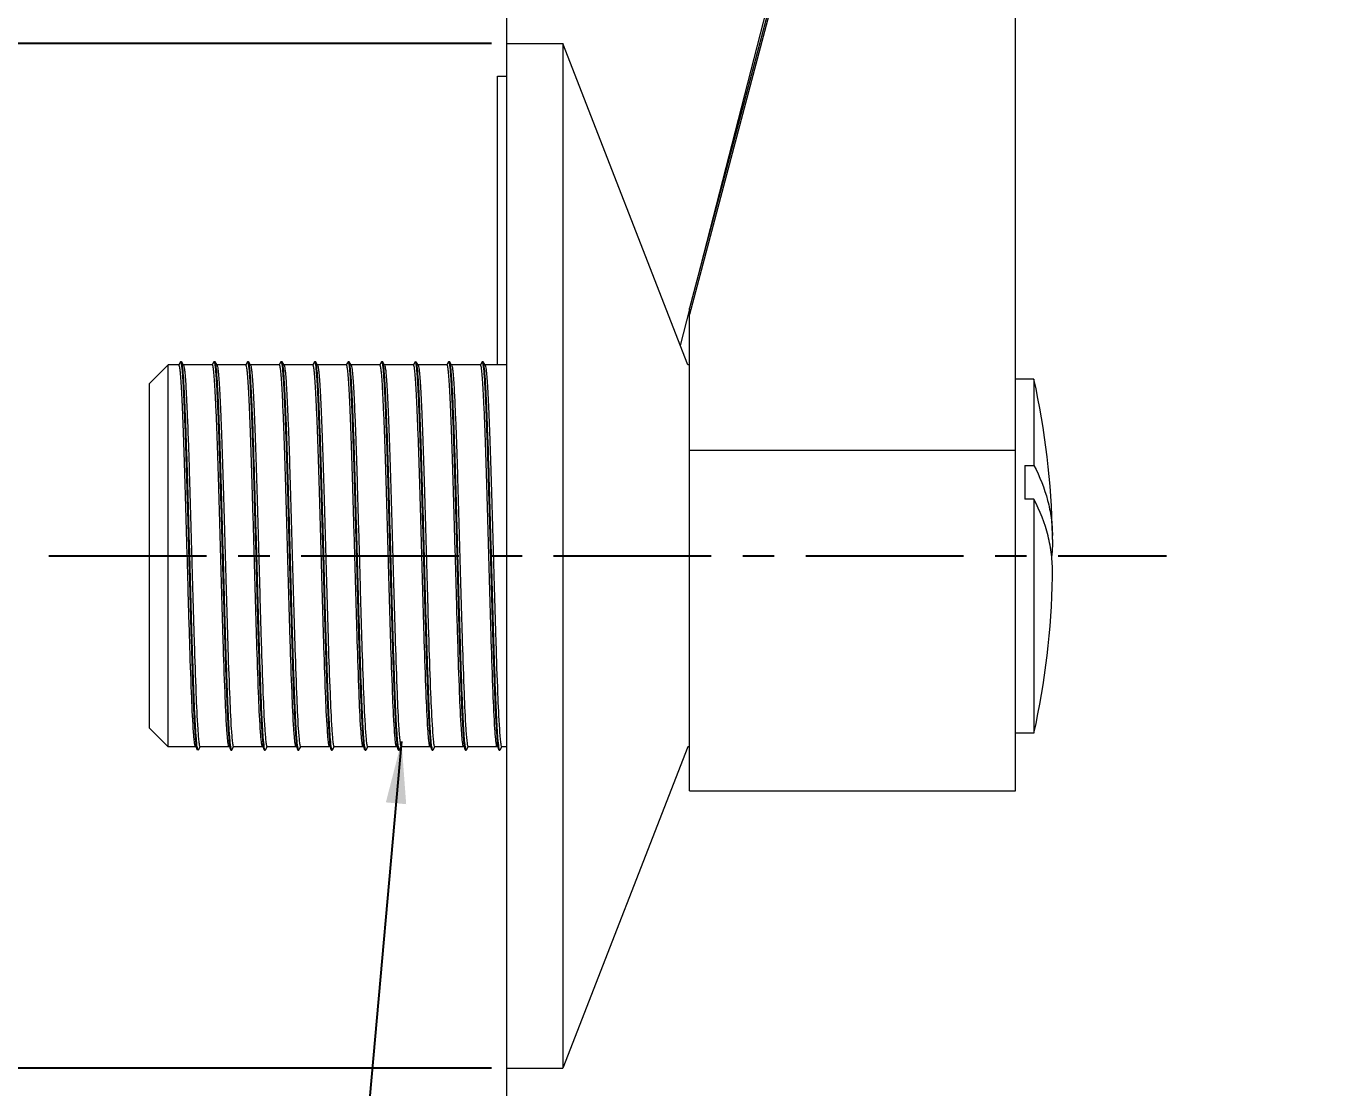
# Model space of a CAD drawing. Header units: millimetres. Extents: x 789 to 1209, y -1278 to -684.
# Drawn here: x 1022.5 to 1075.1, y -1132.4 to -1089.7 of the extents above; entities that cross this region are included whole.
import ezdxf

# ---------------------------------------------------------------- set-up
doc = ezdxf.new("R2010")
doc.units = ezdxf.units.MM
doc.header["$LTSCALE"] = 0.1
doc.linetypes.add('CENTERX2', pattern=[101.6, 63.5, -12.7, 12.7, -12.7])
doc.layers.get('0').update_dxf_attribs({"lineweight": 13})
doc.layers.add('CENTER', color=1, linetype='CENTERX2')
doc.layers.add('DIM', color=3, linetype='Continuous', lineweight=9)
doc.styles.get("Standard").update_dxf_attribs({"font": 'arial.ttf'})
doc.dimstyles.new('ISO-25', dxfattribs={"dimtxt": 2.5, "dimasz": 2.5, "dimexe": 1.25, "dimexo": 0.625, "dimtad": 1, "dimlfac": 1.333333, "dimtxsty": 'Standard', "dimcen": 2.5, "dimadec": 0, "dimazin": 0, "dimtfac": 1, "dimtmove": 0, "dimatfit": 3, "dimfxl": 0, "dimarcsym": 0})

# ---------------------------------------------------------------- blocks, each defined once
blk = doc.blocks.new('*D10')
at = {"layer": 'Defpoints', "color": 0}
for p in [(1011.325, -1090.376), (1041.868, -1090.376), (1041.868, -1131.617)]:
    blk.add_point(p, dxfattribs=at)
at = {"layer": 'DIM', "color": 0, "linetype": 'ByBlock', "lineweight": -2}
for p, q in [((1041.243, -1090.376), (1010.075, -1090.376)), ((1011.325, -1127.617), (1011.325, -1094.376)), ((1041.243, -1131.617), (1010.075, -1131.617))]:
    blk.add_line(p, q, dxfattribs=at)
at = {"layer": 'DIM', "color": 0}
for points in [[(1010.659, -1094.376), (1011.992, -1094.376), (1011.325, -1090.376)], [(1010.659, -1127.617), (1011.992, -1127.617), (1011.325, -1131.617)]]:
    blk.add_solid(points, dxfattribs=at)
at = {"layer": 'DIM', "color": 0, "insert": (1008.666, -1110.997), "char_height": 4, "attachment_point": 5, "rotation": 90}
blk.add_mtext('{\\fISOCPEUR|b0|i0|c0|p34;%%C}55', dxfattribs=at)
blk = doc.blocks.new('*D11')
at = {"layer": 'Defpoints', "color": 0}
for p in [(1093.836, -1095.398), (1041.868, -1155.19), (1093.836, -1164.543)]:
    blk.add_point(p, dxfattribs=at)
at = {"layer": 'DIM', "color": 0, "linetype": 'ByBlock', "lineweight": -2}
for p, q in [((1093.836, -1096.023), (1093.836, -1165.793)), ((1041.868, -1155.815), (1041.868, -1165.793)), ((1045.868, -1164.543), (1089.836, -1164.543))]:
    blk.add_line(p, q, dxfattribs=at)
at = {"layer": 'DIM', "color": 0}
for points in [[(1045.868, -1163.877), (1045.868, -1165.21), (1041.868, -1164.543)], [(1089.836, -1163.877), (1089.836, -1165.21), (1093.836, -1164.543)]]:
    blk.add_solid(points, dxfattribs=at)
at = {"layer": 'DIM', "color": 0, "insert": (1067.852, -1161.514), "char_height": 4, "attachment_point": 5}
blk.add_mtext('69,3', dxfattribs=at)
blk = doc.blocks.new('*D13')
at = {"layer": 'Defpoints', "color": 0}
for p in [(1175.202, -1079.106), (1041.868, -1155.19), (1175.202, -1188.361)]:
    blk.add_point(p, dxfattribs=at)
at = {"layer": 'DIM', "color": 0, "linetype": 'ByBlock', "lineweight": -2}
for p, q in [((1175.202, -1079.731), (1175.202, -1189.611)), ((1041.868, -1155.815), (1041.868, -1189.611)), ((1045.868, -1188.361), (1171.202, -1188.361))]:
    blk.add_line(p, q, dxfattribs=at)
at = {"layer": 'DIM', "color": 0}
for points in [[(1045.868, -1187.694), (1045.868, -1189.028), (1041.868, -1188.361)], [(1171.202, -1187.694), (1171.202, -1189.028), (1175.202, -1188.361)]]:
    blk.add_solid(points, dxfattribs=at)
at = {"layer": 'DIM', "color": 0, "insert": (1108.535, -1185.332), "char_height": 4, "attachment_point": 5}
blk.add_mtext('177,8', dxfattribs=at)

msp = doc.modelspace()

# ---------------------------------------------------------------- linework, layer by layer
msp.add_line((1041.868, -1155.19), (1041.868, -744.108))
at = {"color": 7, "linetype": 'Continuous'}
for p, q in [((1058.682, -1065.358), (1049.221, -1101.026)), ((1058.443, -1065.066), (1049.543, -1099.811)), ((1057.444, -1070.282), (1049.221, -1101.281)), ((1062.343, -1120.449), (1062.343, -1070.282)), ((1041.868, -1090.376), (1044.118, -1090.376)), ((1041.868, -1131.617), (1041.868, -1090.377)), ((1044.118, -1090.376), (1044.118, -1131.617)), ((1049.148, -1103.311), (1044.118, -1090.376)), ((1041.493, -1103.311), (1041.493, -1091.685)), ((1041.493, -1091.685), (1041.868, -1091.685)), ((1049.221, -1101.069), (1048.846, -1102.533)), ((1049.221, -1120.449), (1049.221, -1101.026)), ((1048.846, -1102.534), (1048.846, -1102.533)), ((1028.72, -1103.191), (1028.652, -1103.309)), ((1028.73, -1103.182), (1028.72, -1103.191)), ((1028.744, -1103.198), (1028.73, -1103.182)), ((1028.766, -1103.289), (1028.744, -1103.198)), ((1028.77, -1103.191), (1028.76, -1103.182)), ((1028.845, -1103.32), (1028.77, -1103.191)), ((1028.794, -1103.278), (1028.77, -1103.191)), ((1030.07, -1103.191), (1030.001, -1103.309)), ((1030.075, -1103.184), (1030.07, -1103.191)), ((1030.109, -1103.182), (1030.08, -1103.182)), ((1030.116, -1103.292), (1030.086, -1103.186)), ((1030.12, -1103.191), (1030.109, -1103.182)), ((1030.194, -1103.32), (1030.12, -1103.191)), ((1030.148, -1103.307), (1030.12, -1103.191)), ((1031.419, -1103.191), (1031.351, -1103.309)), ((1031.429, -1103.182), (1031.419, -1103.191)), ((1031.449, -1103.214), (1031.429, -1103.182)), ((1031.465, -1103.289), (1031.449, -1103.214)), ((1031.469, -1103.191), (1031.459, -1103.182)), ((1031.544, -1103.32), (1031.469, -1103.191)), ((1031.479, -1103.214), (1031.469, -1103.191)), ((1031.494, -1103.285), (1031.479, -1103.214)), ((1032.769, -1103.191), (1032.701, -1103.309)), ((1032.779, -1103.182), (1032.769, -1103.191)), ((1032.809, -1103.182), (1032.779, -1103.182)), ((1032.819, -1103.191), (1032.809, -1103.182)), ((1032.894, -1103.32), (1032.819, -1103.191)), ((1032.855, -1103.361), (1032.819, -1103.191)), ((1034.119, -1103.191), (1034.051, -1103.309)), ((1034.129, -1103.182), (1034.119, -1103.191)), ((1034.158, -1103.182), (1034.129, -1103.182)), ((1034.169, -1103.191), (1034.158, -1103.182)), ((1034.243, -1103.32), (1034.169, -1103.191)), ((1034.185, -1103.24), (1034.169, -1103.191)), ((1035.468, -1103.191), (1035.4, -1103.309)), ((1035.478, -1103.182), (1035.468, -1103.191)), ((1035.508, -1103.182), (1035.478, -1103.182)), ((1035.489, -1103.191), (1035.478, -1103.182)), ((1035.515, -1103.293), (1035.49, -1103.193)), ((1035.518, -1103.191), (1035.508, -1103.182)), ((1035.593, -1103.32), (1035.518, -1103.191)), ((1035.544, -1103.286), (1035.518, -1103.191)), ((1036.818, -1103.191), (1036.75, -1103.309)), ((1036.828, -1103.182), (1036.818, -1103.191)), ((1036.858, -1103.182), (1036.828, -1103.182)), ((1036.866, -1103.3), (1036.834, -1103.185)), ((1036.868, -1103.191), (1036.858, -1103.182)), ((1036.943, -1103.32), (1036.868, -1103.191)), ((1036.897, -1103.31), (1036.868, -1103.191)), ((1038.168, -1103.191), (1038.1, -1103.309)), ((1038.178, -1103.182), (1038.168, -1103.191)), ((1038.194, -1103.204), (1038.178, -1103.182)), ((1038.213, -1103.287), (1038.194, -1103.204)), ((1038.218, -1103.191), (1038.208, -1103.182)), ((1038.292, -1103.32), (1038.218, -1103.191)), ((1038.224, -1103.204), (1038.218, -1103.191)), ((1038.242, -1103.282), (1038.224, -1103.204)), ((1039.517, -1103.191), (1039.449, -1103.309)), ((1039.527, -1103.182), (1039.517, -1103.191)), ((1039.557, -1103.182), (1039.527, -1103.182)), ((1039.568, -1103.191), (1039.557, -1103.182)), ((1039.642, -1103.32), (1039.568, -1103.191)), ((1039.598, -1103.321), (1039.568, -1103.191)), ((1040.867, -1103.191), (1040.799, -1103.309)), ((1040.877, -1103.182), (1040.867, -1103.191)), ((1040.907, -1103.182), (1040.877, -1103.182)), ((1040.901, -1103.231), (1040.877, -1103.182)), ((1040.917, -1103.191), (1040.907, -1103.182)), ((1040.992, -1103.32), (1040.917, -1103.191)), ((1040.931, -1103.231), (1040.917, -1103.191)), ((1027.476, -1104.061), (1028.225, -1103.311)), ((1028.225, -1118.682), (1028.225, -1103.311)), ((1028.656, -1103.311), (1028.225, -1103.311)), ((1030.005, -1103.311), (1028.834, -1103.311)), ((1031.355, -1103.311), (1030.184, -1103.311)), ((1032.705, -1103.311), (1031.534, -1103.311)), ((1034.054, -1103.311), (1032.894, -1103.311)), ((1034.165, -1103.294), (1034.155, -1103.24)), ((1034.195, -1103.291), (1034.185, -1103.24)), ((1035.404, -1103.311), (1034.233, -1103.311)), ((1036.754, -1103.311), (1035.583, -1103.311)), ((1038.104, -1103.311), (1036.943, -1103.311)), ((1039.453, -1103.311), (1038.282, -1103.311)), ((1040.803, -1103.311), (1039.632, -1103.311)), ((1040.914, -1103.292), (1040.901, -1103.231)), ((1040.943, -1103.289), (1040.931, -1103.231)), ((1041.868, -1103.311), (1040.982, -1103.311)), ((1049.221, -1103.311), (1049.148, -1103.311)), ((1027.476, -1117.932), (1027.476, -1104.061)), ((1063.093, -1103.888), (1062.343, -1103.888)), ((1063.093, -1103.888), (1063.093, -1107.356)), ((1062.343, -1106.757), (1049.221, -1106.757)), ((1062.718, -1107.356), (1062.718, -1108.717)), ((1062.718, -1107.356), (1063.093, -1107.356)), ((1063.093, -1108.717), (1062.718, -1108.717)), ((1063.093, -1108.717), (1063.093, -1118.135)), ((1027.476, -1117.933), (1028.225, -1118.682)), ((1063.093, -1118.135), (1062.343, -1118.135)), ((1029.331, -1118.682), (1028.225, -1118.682)), ((1029.32, -1118.674), (1029.325, -1118.682)), ((1029.391, -1118.794), (1029.371, -1118.71)), ((1029.395, -1118.803), (1029.391, -1118.794)), ((1029.405, -1118.811), (1029.395, -1118.803)), ((1029.42, -1118.794), (1029.4, -1118.705)), ((1029.435, -1118.811), (1029.42, -1118.794)), ((1029.445, -1118.802), (1029.435, -1118.811)), ((1029.445, -1118.802), (1029.513, -1118.685)), ((1030.68, -1118.682), (1029.509, -1118.682)), ((1030.67, -1118.674), (1030.675, -1118.682)), ((1030.725, -1118.737), (1030.718, -1118.697)), ((1030.744, -1118.803), (1030.725, -1118.737)), ((1030.754, -1118.811), (1030.744, -1118.803)), ((1030.755, -1118.737), (1030.748, -1118.695)), ((1030.754, -1118.811), (1030.784, -1118.811)), ((1030.795, -1118.802), (1030.784, -1118.811)), ((1030.795, -1118.802), (1030.863, -1118.685)), ((1032.03, -1118.682), (1030.859, -1118.682)), ((1032.02, -1118.674), (1032.025, -1118.682)), ((1032.094, -1118.803), (1032.069, -1118.704)), ((1032.098, -1118.698), (1032.085, -1118.606)), ((1032.104, -1118.811), (1032.094, -1118.803)), ((1032.123, -1118.802), (1032.098, -1118.698)), ((1032.104, -1118.811), (1032.134, -1118.811)), ((1032.134, -1118.811), (1032.125, -1118.804)), ((1032.144, -1118.802), (1032.134, -1118.811)), ((1032.144, -1118.802), (1032.212, -1118.685)), ((1033.38, -1118.682), (1032.209, -1118.682)), ((1033.369, -1118.674), (1033.374, -1118.682)), ((1033.431, -1118.766), (1033.419, -1118.706)), ((1033.444, -1118.803), (1033.431, -1118.766)), ((1033.454, -1118.811), (1033.444, -1118.803)), ((1033.461, -1118.766), (1033.448, -1118.702)), ((1033.454, -1118.811), (1033.484, -1118.811)), ((1033.484, -1118.811), (1033.461, -1118.766)), ((1033.494, -1118.802), (1033.484, -1118.811)), ((1033.494, -1118.802), (1033.562, -1118.685)), ((1034.729, -1118.682), (1033.558, -1118.682)), ((1034.719, -1118.674), (1034.724, -1118.682)), ((1034.794, -1118.803), (1034.763, -1118.67)), ((1034.804, -1118.811), (1034.794, -1118.803)), ((1034.804, -1118.811), (1034.833, -1118.811)), ((1034.844, -1118.802), (1034.833, -1118.811)), ((1034.844, -1118.802), (1034.912, -1118.685)), ((1036.079, -1118.682), (1034.908, -1118.682)), ((1036.069, -1118.674), (1036.074, -1118.682)), ((1036.136, -1118.787), (1036.119, -1118.71)), ((1036.143, -1118.803), (1036.136, -1118.787)), ((1036.153, -1118.811), (1036.143, -1118.803)), ((1036.166, -1118.787), (1036.148, -1118.705)), ((1036.153, -1118.811), (1036.183, -1118.811)), ((1036.183, -1118.811), (1036.166, -1118.787)), ((1036.193, -1118.802), (1036.183, -1118.811)), ((1036.193, -1118.802), (1036.261, -1118.685)), ((1037.429, -1118.682), (1036.258, -1118.682)), ((1037.418, -1118.674), (1037.423, -1118.682)), ((1037.493, -1118.803), (1037.466, -1118.694)), ((1037.503, -1118.811), (1037.493, -1118.803)), ((1037.525, -1118.807), (1037.501, -1118.724)), ((1037.503, -1118.811), (1037.533, -1118.811)), ((1037.543, -1118.802), (1037.533, -1118.811)), ((1037.543, -1118.802), (1037.611, -1118.685)), ((1038.778, -1118.682), (1037.607, -1118.682)), ((1038.768, -1118.674), (1038.773, -1118.682)), ((1038.843, -1118.803), (1038.819, -1118.712)), ((1038.853, -1118.811), (1038.843, -1118.803)), ((1038.87, -1118.799), (1038.847, -1118.703)), ((1038.853, -1118.811), (1038.882, -1118.811)), ((1038.882, -1118.811), (1038.87, -1118.799)), ((1038.893, -1118.802), (1038.882, -1118.811)), ((1038.893, -1118.802), (1038.961, -1118.685)), ((1040.128, -1118.682), (1038.957, -1118.682)), ((1040.118, -1118.674), (1040.123, -1118.682)), ((1040.174, -1118.739), (1040.166, -1118.698)), ((1040.192, -1118.803), (1040.174, -1118.739)), ((1040.202, -1118.811), (1040.192, -1118.803)), ((1040.203, -1118.739), (1040.196, -1118.696)), ((1040.202, -1118.811), (1040.232, -1118.811)), ((1040.242, -1118.802), (1040.232, -1118.811)), ((1040.242, -1118.802), (1040.31, -1118.685)), ((1041.478, -1118.682), (1040.307, -1118.682)), ((1041.467, -1118.674), (1041.473, -1118.682)), ((1041.542, -1118.803), (1041.506, -1118.628)), ((1041.552, -1118.811), (1041.542, -1118.803)), ((1041.552, -1118.811), (1041.582, -1118.811)), ((1041.582, -1118.811), (1041.575, -1118.807)), ((1041.592, -1118.802), (1041.582, -1118.811)), ((1041.592, -1118.802), (1041.66, -1118.685)), ((1041.868, -1118.682), (1041.656, -1118.682)), ((1049.148, -1118.682), (1044.118, -1131.617)), ((1049.221, -1118.682), (1049.148, -1118.682)), ((1049.221, -1120.449), (1062.343, -1120.449)), ((1041.868, -1131.617), (1044.118, -1131.617))]:
    msp.add_line(p, q, dxfattribs=at)
for centre, radius, start, end in [((1035.443, -1103.218), 0.0534, 27.6584, 30.1509), ((1028.599, -1103.545), 1.538, 8.8325, 9.4915), ((1028.361, -1103.583), 1.779, 8.6124, 8.8427), ((1032.703, -1103.536), 1.482, 9.0954, 9.4164), ((1035.259, -1103.559), 1.627, 8.7527, 9.1829), ((1035.073, -1103.588), 1.816, 8.5344, 8.7563), ((1037.609, -1103.613), 1.981, 8.3485, 8.4847), ((1039.471, -1103.533), 1.463, 9.1443, 9.4871), ((1031.807, -1110.782), 32.037, 1.0806, 12.4275), ((1056.042, -1110.33), 7.797, 359.992, 1.0774), ((1031.807, -1111.24), 32.037, 347.5725, 358.9194), ((1056.042, -1111.693), 7.797, 358.9226, 0.008), ((1030.917, -1118.458), 1.537, 188.8237, 189.2332), ((1032.479, -1118.424), 1.752, 188.6397, 188.8873), ((1035.003, -1118.451), 1.575, 188.8752, 189.1898), ((1037.624, -1118.463), 1.495, 188.9339, 189.3193), ((1039.234, -1118.423), 1.759, 188.537, 188.7745), ((1038.809, -1118.49), 1.328, 188.7193, 190.1564), ((1040.399, -1118.453), 1.572, 188.7229, 189.1592), ((1041.866, -1118.434), 1.69, 188.6441, 188.9037)]:
    msp.add_arc(centre, radius, start, end, dxfattribs=at)
for points, knots in [([(1030.08, -1103.182), (1030.079, -1103.182), (1030.077, -1103.182), (1030.076, -1103.183), (1030.075, -1103.184)], [0, 0, 0, 0, 0.470474, 1, 1, 1, 1]), ([(1030.083, -1103.183), (1030.082, -1103.183), (1030.081, -1103.182), (1030.08, -1103.182), (1030.08, -1103.182)], [0, 0, 0, 0, 0.514523, 1, 1, 1, 1]), ([(1030.086, -1103.186), (1030.086, -1103.185), (1030.085, -1103.184), (1030.083, -1103.183), (1030.083, -1103.183)], [0, 0, 0, 0, 0.537702, 1, 1, 1, 1]), ([(1032.784, -1103.184), (1032.783, -1103.184), (1032.782, -1103.183), (1032.78, -1103.182), (1032.779, -1103.182)], [0, 0, 0, 0, 0.537922, 1, 1, 1, 1]), ([(1032.826, -1103.361), (1032.82, -1103.319), (1032.813, -1103.265), (1032.797, -1103.207), (1032.789, -1103.189), (1032.784, -1103.184)], [0, 0, 0, 0, 0.687155, 0.888706, 1, 1, 1, 1]), ([(1034.155, -1103.24), (1034.152, -1103.225), (1034.147, -1103.207), (1034.135, -1103.182), (1034.129, -1103.182)], [0, 0, 0, 0, 0.699198, 1, 1, 1, 1]), ([(1036.831, -1103.183), (1036.83, -1103.183), (1036.83, -1103.182), (1036.829, -1103.182), (1036.828, -1103.182)], [0, 0, 0, 0, 0.513258, 1, 1, 1, 1]), ([(1036.834, -1103.185), (1036.834, -1103.185), (1036.833, -1103.184), (1036.831, -1103.183), (1036.831, -1103.183)], [0, 0, 0, 0, 0.536075, 1, 1, 1, 1]), ([(1039.53, -1103.183), (1039.529, -1103.182), (1039.529, -1103.182), (1039.528, -1103.182), (1039.527, -1103.182)], [0, 0, 0, 0, 0.509647, 1, 1, 1, 1]), ([(1039.533, -1103.185), (1039.533, -1103.184), (1039.532, -1103.183), (1039.53, -1103.183), (1039.53, -1103.183)], [0, 0, 0, 0, 0.531556, 1, 1, 1, 1]), ([(1039.568, -1103.321), (1039.564, -1103.289), (1039.554, -1103.245), (1039.544, -1103.195), (1039.533, -1103.185)], [0, 0, 0, 0, 0.676259, 1, 1, 1, 1]), ([(1029.238, -1117.972), (1029.205, -1117.484), (1029.155, -1116.297), (1029.086, -1114.286), (1029.031, -1112.33), (1028.984, -1110.641), (1028.947, -1109.362), (1028.911, -1108.134), (1028.877, -1106.989), (1028.841, -1105.956), (1028.809, -1105.178), (1028.784, -1104.637), (1028.767, -1104.299), (1028.749, -1104.01), (1028.732, -1103.769), (1028.714, -1103.577), (1028.697, -1103.44), (1028.681, -1103.357), (1028.668, -1103.321), (1028.659, -1103.311), (1028.656, -1103.311)], [0, 0, 0, 0, 0.099932, 0.242801, 0.411136, 0.499717, 0.588129, 0.672592, 0.750766, 0.822183, 0.883722, 0.909988, 0.932927, 0.952685, 0.969252, 0.982372, 0.991878, 0.997681, 0.999222, 1, 1, 1, 1]), ([(1029.371, -1118.71), (1029.352, -1118.598), (1029.325, -1118.294), (1029.288, -1117.731), (1029.253, -1116.963), (1029.217, -1116.011), (1029.18, -1114.902), (1029.128, -1113.219), (1029.069, -1111.007), (1028.996, -1108.427), (1028.936, -1106.415), (1028.882, -1105.047), (1028.847, -1104.273), (1028.812, -1103.709), (1028.785, -1103.403), (1028.766, -1103.289)], [0, 0, 0, 0, 0.022067, 0.059169, 0.109642, 0.171465, 0.244332, 0.325304, 0.498846, 0.674259, 0.826985, 0.890075, 0.940465, 0.977379, 1, 1, 1, 1]), ([(1029.398, -1118.694), (1029.38, -1118.576), (1029.353, -1118.263), (1029.316, -1117.686), (1029.28, -1116.906), (1029.229, -1115.527), (1029.165, -1113.517), (1029.097, -1110.929), (1029.024, -1108.357), (1028.964, -1106.357), (1028.91, -1105.001), (1028.875, -1104.239), (1028.84, -1103.687), (1028.813, -1103.389), (1028.794, -1103.278)], [0, 0, 0, 0, 0.023107, 0.061145, 0.112365, 0.17487, 0.329554, 0.503258, 0.678118, 0.829885, 0.892301, 0.941936, 0.97814, 1, 1, 1, 1]), ([(1028.845, -1103.32), (1028.855, -1103.338), (1028.867, -1103.396), (1028.885, -1103.506), (1028.901, -1103.67), (1028.919, -1103.883), (1028.936, -1104.144), (1028.96, -1104.583), (1028.991, -1105.242), (1029.026, -1106.149), (1029.062, -1107.186), (1029.095, -1108.327), (1029.143, -1109.967), (1029.201, -1112.033), (1029.267, -1114.37), (1029.335, -1116.335), (1029.384, -1117.495), (1029.416, -1117.972)], [0, 0, 0, 0, 0.004134, 0.011839, 0.02308, 0.037739, 0.055606, 0.076481, 0.127733, 0.19046, 0.262154, 0.340002, 0.423865, 0.597865, 0.762701, 0.902157, 1, 1, 1, 1]), ([(1030.587, -1117.972), (1030.554, -1117.484), (1030.505, -1116.297), (1030.435, -1114.286), (1030.381, -1112.33), (1030.334, -1110.641), (1030.297, -1109.362), (1030.261, -1108.134), (1030.227, -1106.989), (1030.19, -1105.956), (1030.159, -1105.178), (1030.134, -1104.636), (1030.116, -1104.299), (1030.099, -1104.01), (1030.081, -1103.769), (1030.063, -1103.577), (1030.047, -1103.44), (1030.03, -1103.357), (1030.018, -1103.321), (1030.009, -1103.311), (1030.005, -1103.311)], [0, 0, 0, 0, 0.09993, 0.242808, 0.411151, 0.499727, 0.588126, 0.67259, 0.750771, 0.822179, 0.883733, 0.909989, 0.932922, 0.952687, 0.969242, 0.982368, 0.991872, 0.997676, 0.999223, 1, 1, 1, 1]), ([(1030.718, -1118.697), (1030.7, -1118.583), (1030.674, -1118.276), (1030.637, -1117.711), (1030.602, -1116.945), (1030.551, -1115.588), (1030.488, -1113.607), (1030.42, -1111.047), (1030.347, -1108.489), (1030.288, -1106.487), (1030.235, -1105.118), (1030.2, -1104.335), (1030.165, -1103.756), (1030.138, -1103.438), (1030.12, -1103.316)], [0, 0, 0, 0, 0.022633, 0.059985, 0.110394, 0.171919, 0.324602, 0.496652, 0.670944, 0.823359, 0.886833, 0.938001, 0.975927, 1, 1, 1, 1]), ([(1030.747, -1118.687), (1030.729, -1118.569), (1030.702, -1118.256), (1030.665, -1117.682), (1030.63, -1116.909), (1030.58, -1115.544), (1030.516, -1113.557), (1030.448, -1110.995), (1030.376, -1108.44), (1030.317, -1106.445), (1030.263, -1105.084), (1030.228, -1104.31), (1030.194, -1103.738), (1030.167, -1103.426), (1030.148, -1103.307)], [0, 0, 0, 0, 0.023272, 0.06121, 0.112097, 0.174073, 0.327356, 0.499578, 0.673579, 0.825393, 0.888421, 0.939065, 0.976485, 1, 1, 1, 1]), ([(1030.194, -1103.32), (1030.204, -1103.338), (1030.216, -1103.396), (1030.234, -1103.506), (1030.251, -1103.67), (1030.269, -1103.883), (1030.286, -1104.144), (1030.31, -1104.583), (1030.34, -1105.242), (1030.376, -1106.149), (1030.411, -1107.186), (1030.445, -1108.326), (1030.493, -1109.967), (1030.551, -1112.033), (1030.617, -1114.37), (1030.685, -1116.335), (1030.734, -1117.495), (1030.766, -1117.972)], [0, 0, 0, 0, 0.004144, 0.011839, 0.023089, 0.037742, 0.055602, 0.076486, 0.127719, 0.190459, 0.262143, 0.339996, 0.423864, 0.597854, 0.762694, 0.902159, 1, 1, 1, 1]), ([(1031.937, -1117.972), (1031.904, -1117.484), (1031.854, -1116.297), (1031.785, -1114.286), (1031.73, -1112.33), (1031.683, -1110.641), (1031.647, -1109.362), (1031.611, -1108.134), (1031.576, -1106.989), (1031.54, -1105.956), (1031.509, -1105.178), (1031.483, -1104.636), (1031.466, -1104.299), (1031.449, -1104.01), (1031.431, -1103.769), (1031.413, -1103.577), (1031.396, -1103.44), (1031.38, -1103.358), (1031.367, -1103.321), (1031.359, -1103.311), (1031.355, -1103.311)], [0, 0, 0, 0, 0.099927, 0.242811, 0.411163, 0.499729, 0.58815, 0.672587, 0.750778, 0.822195, 0.883737, 0.909997, 0.932935, 0.952699, 0.96926, 0.982382, 0.991888, 0.99768, 0.99922, 1, 1, 1, 1]), ([(1032.069, -1118.704), (1032.051, -1118.59), (1032.024, -1118.284), (1031.987, -1117.717), (1031.952, -1116.946), (1031.901, -1115.576), (1031.837, -1113.575), (1031.768, -1110.991), (1031.695, -1108.415), (1031.636, -1106.408), (1031.582, -1105.042), (1031.546, -1104.271), (1031.511, -1103.708), (1031.485, -1103.403), (1031.465, -1103.289)], [0, 0, 0, 0, 0.022403, 0.059779, 0.110442, 0.172413, 0.32634, 0.499762, 0.674901, 0.827341, 0.890295, 0.94057, 0.977413, 1, 1, 1, 1]), ([(1032.085, -1118.606), (1032.069, -1118.466), (1032.041, -1118.116), (1031.987, -1117.164), (1031.93, -1115.557), (1031.858, -1113.284), (1031.791, -1110.737), (1031.719, -1108.227), (1031.661, -1106.284), (1031.608, -1104.968), (1031.574, -1104.228), (1031.539, -1103.687), (1031.513, -1103.395), (1031.494, -1103.285)], [0, 0, 0, 0, 0.027398, 0.068827, 0.18653, 0.3419, 0.513702, 0.684939, 0.833177, 0.894072, 0.942588, 0.978189, 1, 1, 1, 1]), ([(1031.544, -1103.32), (1031.554, -1103.338), (1031.566, -1103.396), (1031.584, -1103.506), (1031.601, -1103.67), (1031.618, -1103.883), (1031.636, -1104.144), (1031.66, -1104.583), (1031.69, -1105.242), (1031.726, -1106.149), (1031.761, -1107.186), (1031.795, -1108.326), (1031.843, -1109.967), (1031.901, -1112.033), (1031.966, -1114.37), (1032.034, -1116.335), (1032.083, -1117.495), (1032.116, -1117.972)], [0, 0, 0, 0, 0.004127, 0.011827, 0.023071, 0.037731, 0.055588, 0.07648, 0.127719, 0.190451, 0.262134, 0.339993, 0.423851, 0.597846, 0.762693, 0.902164, 1, 1, 1, 1]), ([(1033.287, -1117.972), (1033.254, -1117.484), (1033.204, -1116.297), (1033.135, -1114.286), (1033.08, -1112.33), (1033.033, -1110.641), (1032.996, -1109.362), (1032.96, -1108.134), (1032.926, -1106.989), (1032.89, -1105.956), (1032.858, -1105.178), (1032.833, -1104.636), (1032.816, -1104.299), (1032.798, -1104.01), (1032.781, -1103.769), (1032.763, -1103.577), (1032.746, -1103.44), (1032.73, -1103.357), (1032.717, -1103.321), (1032.708, -1103.311), (1032.705, -1103.311)], [0, 0, 0, 0, 0.099925, 0.24281, 0.411166, 0.499725, 0.588131, 0.672576, 0.75077, 0.822187, 0.883725, 0.909985, 0.93296, 0.95269, 0.969225, 0.982369, 0.991876, 0.997678, 0.999223, 1, 1, 1, 1]), ([(1033.419, -1118.706), (1033.401, -1118.595), (1033.375, -1118.297), (1033.338, -1117.746), (1033.303, -1116.997), (1033.253, -1115.664), (1033.19, -1113.711), (1033.123, -1111.178), (1033.051, -1108.63), (1032.992, -1106.625), (1032.94, -1105.241), (1032.904, -1104.438), (1032.87, -1103.831), (1032.843, -1103.494), (1032.826, -1103.361)], [0, 0, 0, 0, 0.02191, 0.058373, 0.107839, 0.168311, 0.318949, 0.489491, 0.663416, 0.816704, 0.88128, 0.934068, 0.97373, 1, 1, 1, 1]), ([(1033.447, -1118.694), (1033.429, -1118.579), (1033.403, -1118.275), (1033.367, -1117.716), (1033.332, -1116.961), (1033.282, -1115.625), (1033.219, -1113.672), (1033.152, -1111.143), (1033.08, -1108.605), (1033.022, -1106.609), (1032.969, -1105.232), (1032.934, -1104.433), (1032.9, -1103.829), (1032.873, -1103.494), (1032.855, -1103.361)], [0, 0, 0, 0, 0.022613, 0.059649, 0.109508, 0.170284, 0.32113, 0.491415, 0.664796, 0.817477, 0.88177, 0.93432, 0.973818, 1, 1, 1, 1]), ([(1032.894, -1103.32), (1032.904, -1103.338), (1032.916, -1103.396), (1032.934, -1103.506), (1032.95, -1103.67), (1032.968, -1103.883), (1032.985, -1104.144), (1033.01, -1104.583), (1033.04, -1105.242), (1033.076, -1106.149), (1033.111, -1107.186), (1033.145, -1108.326), (1033.193, -1109.967), (1033.25, -1112.033), (1033.316, -1114.37), (1033.384, -1116.335), (1033.433, -1117.495), (1033.465, -1117.972)], [0, 0, 0, 0, 0.004141, 0.011838, 0.023099, 0.03776, 0.055572, 0.076472, 0.127727, 0.190456, 0.262142, 0.340005, 0.423863, 0.597839, 0.762695, 0.902167, 1, 1, 1, 1]), ([(1034.636, -1117.972), (1034.603, -1117.484), (1034.554, -1116.296), (1034.484, -1114.286), (1034.43, -1112.33), (1034.383, -1110.641), (1034.346, -1109.362), (1034.31, -1108.134), (1034.276, -1106.989), (1034.24, -1105.956), (1034.208, -1105.178), (1034.183, -1104.636), (1034.165, -1104.299), (1034.148, -1104.01), (1034.13, -1103.769), (1034.112, -1103.577), (1034.096, -1103.44), (1034.079, -1103.357), (1034.067, -1103.321), (1034.058, -1103.311), (1034.054, -1103.311)], [0, 0, 0, 0, 0.099931, 0.242811, 0.41117, 0.499731, 0.588146, 0.672585, 0.750759, 0.822193, 0.883734, 0.909986, 0.932943, 0.952688, 0.969253, 0.982374, 0.991879, 0.997676, 0.999221, 1, 1, 1, 1]), ([(1034.763, -1118.67), (1034.746, -1118.547), (1034.719, -1118.225), (1034.682, -1117.64), (1034.647, -1116.857), (1034.597, -1115.485), (1034.534, -1113.495), (1034.466, -1110.936), (1034.394, -1108.391), (1034.335, -1106.409), (1034.282, -1105.058), (1034.247, -1104.291), (1034.212, -1103.727), (1034.185, -1103.419), (1034.167, -1103.302)], [0, 0, 0, 0, 0.024231, 0.062991, 0.114439, 0.17696, 0.330726, 0.502842, 0.676192, 0.827178, 0.889708, 0.939874, 0.976871, 1, 1, 1, 1]), ([(1034.793, -1118.668), (1034.775, -1118.544), (1034.748, -1118.219), (1034.712, -1117.629), (1034.677, -1116.842), (1034.626, -1115.463), (1034.563, -1113.464), (1034.495, -1110.898), (1034.422, -1108.351), (1034.363, -1106.369), (1034.31, -1105.023), (1034.275, -1104.262), (1034.24, -1103.706), (1034.214, -1103.405), (1034.195, -1103.291)], [0, 0, 0, 0, 0.024447, 0.063468, 0.115191, 0.178034, 0.332402, 0.504967, 0.678411, 0.82915, 0.891343, 0.941041, 0.97752, 1, 1, 1, 1]), ([(1034.243, -1103.32), (1034.253, -1103.338), (1034.265, -1103.396), (1034.283, -1103.506), (1034.3, -1103.67), (1034.318, -1103.883), (1034.335, -1104.144), (1034.359, -1104.583), (1034.39, -1105.242), (1034.425, -1106.149), (1034.46, -1107.186), (1034.494, -1108.327), (1034.542, -1109.967), (1034.6, -1112.033), (1034.666, -1114.37), (1034.734, -1116.335), (1034.783, -1117.495), (1034.815, -1117.972)], [0, 0, 0, 0, 0.004137, 0.011836, 0.023079, 0.037742, 0.055587, 0.076484, 0.127722, 0.190457, 0.262144, 0.340009, 0.423853, 0.597832, 0.762693, 0.902162, 1, 1, 1, 1]), ([(1035.986, -1117.972), (1035.953, -1117.484), (1035.903, -1116.296), (1035.834, -1114.286), (1035.78, -1112.33), (1035.732, -1110.641), (1035.696, -1109.362), (1035.66, -1108.134), (1035.625, -1106.989), (1035.589, -1105.956), (1035.558, -1105.178), (1035.532, -1104.636), (1035.515, -1104.299), (1035.498, -1104.01), (1035.48, -1103.769), (1035.462, -1103.577), (1035.445, -1103.44), (1035.429, -1103.357), (1035.417, -1103.321), (1035.408, -1103.311), (1035.404, -1103.311)], [0, 0, 0, 0, 0.099939, 0.242814, 0.411169, 0.499725, 0.588138, 0.672583, 0.750767, 0.822192, 0.883732, 0.909984, 0.932947, 0.952681, 0.969233, 0.982373, 0.991874, 0.997678, 0.999223, 1, 1, 1, 1]), ([(1036.119, -1118.71), (1036.1, -1118.598), (1036.074, -1118.295), (1036.037, -1117.733), (1036.002, -1116.966), (1035.966, -1116.016), (1035.928, -1114.908), (1035.877, -1113.227), (1035.818, -1111.018), (1035.745, -1108.44), (1035.685, -1106.428), (1035.631, -1105.058), (1035.596, -1104.283), (1035.561, -1103.716), (1035.534, -1103.408), (1035.515, -1103.293)], [0, 0, 0, 0, 0.02204, 0.059083, 0.109472, 0.171219, 0.243984, 0.324883, 0.498218, 0.673552, 0.826347, 0.889534, 0.940086, 0.977139, 1, 1, 1, 1]), ([(1036.147, -1118.695), (1036.128, -1118.579), (1036.101, -1118.267), (1036.065, -1117.694), (1036.029, -1116.917), (1035.978, -1115.543), (1035.915, -1113.54), (1035.846, -1110.958), (1035.773, -1108.388), (1035.714, -1106.387), (1035.66, -1105.027), (1035.625, -1104.261), (1035.589, -1103.702), (1035.563, -1103.399), (1035.544, -1103.286)], [0, 0, 0, 0, 0.022953, 0.060793, 0.111786, 0.174067, 0.328313, 0.501634, 0.676401, 0.828375, 0.891046, 0.941055, 0.977623, 1, 1, 1, 1]), ([(1035.593, -1103.32), (1035.603, -1103.338), (1035.615, -1103.396), (1035.633, -1103.506), (1035.65, -1103.67), (1035.668, -1103.883), (1035.685, -1104.144), (1035.709, -1104.583), (1035.739, -1105.242), (1035.775, -1106.149), (1035.81, -1107.186), (1035.844, -1108.327), (1035.892, -1109.967), (1035.95, -1112.033), (1036.016, -1114.37), (1036.083, -1116.335), (1036.132, -1117.495), (1036.165, -1117.972)], [0, 0, 0, 0, 0.004143, 0.011839, 0.023092, 0.03776, 0.05559, 0.076482, 0.127724, 0.190454, 0.26215, 0.340013, 0.423858, 0.597829, 0.762692, 0.902155, 1, 1, 1, 1]), ([(1037.336, -1117.972), (1037.303, -1117.484), (1037.253, -1116.297), (1037.184, -1114.286), (1037.129, -1112.33), (1037.082, -1110.641), (1037.045, -1109.362), (1037.009, -1108.134), (1036.975, -1106.989), (1036.939, -1105.956), (1036.907, -1105.178), (1036.882, -1104.636), (1036.865, -1104.299), (1036.847, -1104.01), (1036.83, -1103.769), (1036.812, -1103.577), (1036.795, -1103.44), (1036.779, -1103.357), (1036.766, -1103.321), (1036.758, -1103.311), (1036.754, -1103.311)], [0, 0, 0, 0, 0.099929, 0.242814, 0.411164, 0.499736, 0.588144, 0.672592, 0.750751, 0.822195, 0.883734, 0.909986, 0.932948, 0.952683, 0.969253, 0.982373, 0.991877, 0.997675, 0.999221, 1, 1, 1, 1]), ([(1037.466, -1118.694), (1037.448, -1118.578), (1037.421, -1118.269), (1037.385, -1117.702), (1037.35, -1116.935), (1037.299, -1115.578), (1037.236, -1113.599), (1037.168, -1111.042), (1037.096, -1108.488), (1037.037, -1106.489), (1036.984, -1105.121), (1036.948, -1104.339), (1036.914, -1103.759), (1036.887, -1103.441), (1036.869, -1103.319)], [0, 0, 0, 0, 0.022846, 0.060365, 0.110817, 0.172425, 0.325051, 0.496935, 0.670991, 0.823254, 0.886683, 0.937876, 0.975835, 1, 1, 1, 1]), ([(1037.495, -1118.684), (1037.477, -1118.565), (1037.45, -1118.25), (1037.413, -1117.675), (1037.378, -1116.901), (1037.328, -1115.537), (1037.265, -1113.551), (1037.197, -1110.992), (1037.124, -1108.441), (1037.065, -1106.449), (1037.012, -1105.089), (1036.977, -1104.314), (1036.942, -1103.742), (1036.916, -1103.429), (1036.897, -1103.31)], [0, 0, 0, 0, 0.023448, 0.061522, 0.112421, 0.174462, 0.327662, 0.499721, 0.673506, 0.825205, 0.888208, 0.938902, 0.976373, 1, 1, 1, 1]), ([(1036.943, -1103.32), (1036.953, -1103.338), (1036.965, -1103.396), (1036.983, -1103.506), (1037, -1103.67), (1037.017, -1103.883), (1037.034, -1104.144), (1037.059, -1104.583), (1037.089, -1105.242), (1037.125, -1106.149), (1037.16, -1107.186), (1037.194, -1108.327), (1037.242, -1109.967), (1037.299, -1112.033), (1037.365, -1114.37), (1037.433, -1116.335), (1037.482, -1117.495), (1037.514, -1117.972)], [0, 0, 0, 0, 0.00414, 0.011836, 0.023079, 0.03774, 0.055593, 0.076473, 0.127718, 0.190451, 0.262156, 0.340009, 0.423852, 0.597828, 0.762689, 0.902165, 1, 1, 1, 1]), ([(1038.686, -1117.972), (1038.653, -1117.484), (1038.603, -1116.296), (1038.534, -1114.286), (1038.479, -1112.33), (1038.432, -1110.641), (1038.395, -1109.362), (1038.359, -1108.134), (1038.325, -1106.989), (1038.289, -1105.956), (1038.257, -1105.178), (1038.232, -1104.636), (1038.214, -1104.299), (1038.197, -1104.01), (1038.18, -1103.769), (1038.162, -1103.577), (1038.145, -1103.44), (1038.128, -1103.357), (1038.116, -1103.321), (1038.107, -1103.311), (1038.103, -1103.311)], [0, 0, 0, 0, 0.099952, 0.242814, 0.411154, 0.499727, 0.588141, 0.6726, 0.750771, 0.822195, 0.883732, 0.909991, 0.93295, 0.95268, 0.969244, 0.982381, 0.991884, 0.997685, 0.999224, 1, 1, 1, 1]), ([(1038.819, -1118.712), (1038.8, -1118.6), (1038.774, -1118.297), (1038.736, -1117.736), (1038.701, -1116.968), (1038.665, -1116.016), (1038.628, -1114.906), (1038.576, -1113.221), (1038.517, -1111.008), (1038.444, -1108.425), (1038.384, -1106.411), (1038.33, -1105.042), (1038.295, -1104.269), (1038.259, -1103.706), (1038.233, -1103.401), (1038.213, -1103.287)], [0, 0, 0, 0, 0.021975, 0.058994, 0.109423, 0.171245, 0.244139, 0.325163, 0.49882, 0.674365, 0.827189, 0.89027, 0.94064, 0.977464, 1, 1, 1, 1]), ([(1038.845, -1118.691), (1038.827, -1118.573), (1038.8, -1118.258), (1038.763, -1117.681), (1038.728, -1116.902), (1038.677, -1115.524), (1038.613, -1113.518), (1038.545, -1110.935), (1038.472, -1108.367), (1038.412, -1106.368), (1038.359, -1105.013), (1038.324, -1104.249), (1038.288, -1103.694), (1038.262, -1103.394), (1038.242, -1103.282)], [0, 0, 0, 0, 0.023243, 0.06134, 0.112551, 0.175023, 0.329521, 0.50294, 0.677584, 0.82929, 0.891755, 0.941533, 0.977878, 1, 1, 1, 1]), ([(1038.292, -1103.32), (1038.303, -1103.338), (1038.314, -1103.396), (1038.332, -1103.506), (1038.349, -1103.67), (1038.367, -1103.883), (1038.384, -1104.144), (1038.408, -1104.583), (1038.439, -1105.242), (1038.474, -1106.149), (1038.51, -1107.186), (1038.543, -1108.327), (1038.591, -1109.967), (1038.649, -1112.033), (1038.715, -1114.37), (1038.783, -1116.335), (1038.832, -1117.495), (1038.864, -1117.972)], [0, 0, 0, 0, 0.004133, 0.011832, 0.023081, 0.037754, 0.055596, 0.07647, 0.127724, 0.190449, 0.262152, 0.340005, 0.423853, 0.597836, 0.762691, 0.902139, 1, 1, 1, 1]), ([(1040.035, -1117.972), (1040.002, -1117.484), (1039.952, -1116.296), (1039.883, -1114.286), (1039.829, -1112.33), (1039.781, -1110.641), (1039.745, -1109.362), (1039.709, -1108.134), (1039.674, -1106.989), (1039.638, -1105.956), (1039.607, -1105.178), (1039.581, -1104.636), (1039.564, -1104.299), (1039.547, -1104.01), (1039.529, -1103.769), (1039.511, -1103.577), (1039.494, -1103.44), (1039.478, -1103.357), (1039.466, -1103.321), (1039.457, -1103.311), (1039.453, -1103.311)], [0, 0, 0, 0, 0.099948, 0.242815, 0.411147, 0.499733, 0.588132, 0.6726, 0.750752, 0.82219, 0.883727, 0.909986, 0.932937, 0.952683, 0.969249, 0.982371, 0.991874, 0.997675, 0.999222, 1, 1, 1, 1]), ([(1040.166, -1118.698), (1040.148, -1118.584), (1040.122, -1118.278), (1040.085, -1117.716), (1040.05, -1116.953), (1040, -1115.601), (1039.936, -1113.626), (1039.869, -1111.072), (1039.796, -1108.516), (1039.737, -1106.515), (1039.684, -1105.142), (1039.649, -1104.356), (1039.614, -1103.771), (1039.587, -1103.45), (1039.569, -1103.325)], [0, 0, 0, 0, 0.022539, 0.059751, 0.109978, 0.1713, 0.323562, 0.495293, 0.66945, 0.822013, 0.885692, 0.937198, 0.975474, 1, 1, 1, 1]), ([(1040.195, -1118.688), (1040.177, -1118.571), (1040.15, -1118.259), (1040.114, -1117.689), (1040.078, -1116.92), (1040.028, -1115.563), (1039.965, -1113.584), (1039.897, -1111.031), (1039.825, -1108.482), (1039.766, -1106.488), (1039.713, -1105.122), (1039.678, -1104.341), (1039.643, -1103.761), (1039.616, -1103.443), (1039.598, -1103.321)], [0, 0, 0, 0, 0.023159, 0.060905, 0.111537, 0.173208, 0.325846, 0.497546, 0.671321, 0.823328, 0.886667, 0.937818, 0.97578, 1, 1, 1, 1]), ([(1039.642, -1103.32), (1039.652, -1103.338), (1039.664, -1103.396), (1039.682, -1103.506), (1039.699, -1103.67), (1039.717, -1103.883), (1039.734, -1104.144), (1039.758, -1104.583), (1039.788, -1105.242), (1039.824, -1106.149), (1039.859, -1107.186), (1039.893, -1108.327), (1039.941, -1109.967), (1039.999, -1112.033), (1040.065, -1114.37), (1040.132, -1116.335), (1040.182, -1117.495), (1040.214, -1117.972)], [0, 0, 0, 0, 0.004142, 0.011838, 0.023083, 0.037738, 0.055603, 0.076472, 0.12772, 0.190451, 0.262161, 0.34, 0.423858, 0.597848, 0.762687, 0.902141, 1, 1, 1, 1]), ([(1041.385, -1117.972), (1041.352, -1117.484), (1041.302, -1116.297), (1041.233, -1114.286), (1041.178, -1112.33), (1041.131, -1110.641), (1041.094, -1109.362), (1041.059, -1108.134), (1041.024, -1106.989), (1040.988, -1105.956), (1040.957, -1105.178), (1040.931, -1104.637), (1040.914, -1104.299), (1040.896, -1104.01), (1040.879, -1103.769), (1040.861, -1103.577), (1040.844, -1103.44), (1040.828, -1103.357), (1040.815, -1103.321), (1040.807, -1103.311), (1040.803, -1103.311)], [0, 0, 0, 0, 0.099935, 0.242802, 0.411136, 0.499718, 0.588129, 0.672593, 0.750766, 0.822183, 0.883722, 0.909988, 0.932929, 0.952685, 0.969252, 0.982372, 0.991878, 0.997682, 0.999222, 1, 1, 1, 1]), ([(1041.506, -1118.628), (1041.489, -1118.495), (1041.462, -1118.155), (1041.426, -1117.545), (1041.392, -1116.746), (1041.341, -1115.364), (1041.279, -1113.375), (1041.212, -1110.831), (1041.14, -1108.314), (1041.082, -1106.358), (1041.029, -1105.027), (1040.994, -1104.273), (1040.96, -1103.718), (1040.934, -1103.416), (1040.915, -1103.301)], [0, 0, 0, 0, 0.026297, 0.066707, 0.119324, 0.182776, 0.337111, 0.508557, 0.680322, 0.829555, 0.891241, 0.940686, 0.977184, 1, 1, 1, 1]), ([(1041.536, -1118.628), (1041.519, -1118.494), (1041.492, -1118.152), (1041.456, -1117.54), (1041.421, -1116.737), (1041.37, -1115.348), (1041.308, -1113.35), (1041.241, -1110.798), (1041.169, -1108.276), (1041.11, -1106.319), (1041.057, -1104.992), (1041.023, -1104.244), (1040.988, -1103.697), (1040.962, -1103.4), (1040.943, -1103.289)], [0, 0, 0, 0, 0.026385, 0.066959, 0.119794, 0.183529, 0.338464, 0.510444, 0.682417, 0.831507, 0.89289, 0.941878, 0.97786, 1, 1, 1, 1]), ([(1040.992, -1103.32), (1041.002, -1103.338), (1041.014, -1103.396), (1041.032, -1103.506), (1041.049, -1103.67), (1041.066, -1103.883), (1041.083, -1104.144), (1041.108, -1104.583), (1041.138, -1105.242), (1041.174, -1106.149), (1041.209, -1107.186), (1041.243, -1108.327), (1041.291, -1109.967), (1041.348, -1112.033), (1041.414, -1114.37), (1041.482, -1116.335), (1041.531, -1117.495), (1041.564, -1117.972)], [0, 0, 0, 0, 0.004134, 0.011839, 0.02308, 0.037739, 0.055606, 0.07648, 0.127733, 0.190459, 0.262155, 0.340002, 0.423864, 0.597864, 0.762701, 0.902154, 1, 1, 1, 1]), ([(1063.093, -1107.356), (1063.325, -1107.802), (1063.605, -1108.501), (1063.798, -1109.466), (1063.833, -1109.945), (1063.838, -1110.183)], [0, 0, 0, 0, 0.512078, 0.757702, 1, 1, 1, 1]), ([(1063.839, -1111.692), (1063.839, -1111.442), (1063.814, -1110.938), (1063.627, -1109.921), (1063.337, -1109.185), (1063.093, -1108.717)], [0, 0, 0, 0, 0.242473, 0.487938, 1, 1, 1, 1]), ([(1063.839, -1110.331), (1063.839, -1110.501), (1063.832, -1110.729), (1063.811, -1110.955), (1063.805, -1111.011)], [0, 0, 0, 0, 0.749462, 1, 1, 1, 1]), ([(1029.32, -1118.674), (1029.308, -1118.653), (1029.296, -1118.58), (1029.275, -1118.441), (1029.256, -1118.229), (1029.244, -1118.065), (1029.238, -1117.972)], [0, 0, 0, 0, 0.102738, 0.302743, 0.60237, 1, 1, 1, 1]), ([(1029.416, -1117.972), (1029.423, -1118.075), (1029.436, -1118.253), (1029.457, -1118.457), (1029.473, -1118.575), (1029.484, -1118.632), (1029.493, -1118.664), (1029.504, -1118.682), (1029.509, -1118.682)], [0, 0, 0, 0, 0.431868, 0.741972, 0.850681, 0.928813, 0.977671, 1, 1, 1, 1]), ([(1030.67, -1118.674), (1030.658, -1118.653), (1030.646, -1118.58), (1030.625, -1118.441), (1030.606, -1118.229), (1030.594, -1118.065), (1030.587, -1117.972)], [0, 0, 0, 0, 0.10258, 0.302599, 0.602472, 1, 1, 1, 1]), ([(1030.766, -1117.972), (1030.773, -1118.075), (1030.786, -1118.253), (1030.806, -1118.457), (1030.823, -1118.575), (1030.834, -1118.632), (1030.842, -1118.664), (1030.853, -1118.682), (1030.859, -1118.682)], [0, 0, 0, 0, 0.431799, 0.74209, 0.85081, 0.928999, 0.977713, 1, 1, 1, 1]), ([(1032.02, -1118.674), (1032.007, -1118.653), (1031.996, -1118.58), (1031.975, -1118.441), (1031.956, -1118.229), (1031.943, -1118.065), (1031.937, -1117.972)], [0, 0, 0, 0, 0.102626, 0.30283, 0.6024, 1, 1, 1, 1]), ([(1032.116, -1117.972), (1032.123, -1118.075), (1032.136, -1118.253), (1032.156, -1118.457), (1032.172, -1118.575), (1032.184, -1118.632), (1032.192, -1118.664), (1032.203, -1118.682), (1032.208, -1118.682)], [0, 0, 0, 0, 0.431801, 0.741842, 0.850686, 0.928894, 0.977633, 1, 1, 1, 1]), ([(1033.369, -1118.674), (1033.357, -1118.653), (1033.345, -1118.58), (1033.324, -1118.441), (1033.306, -1118.229), (1033.293, -1118.065), (1033.287, -1117.972)], [0, 0, 0, 0, 0.102582, 0.302616, 0.602477, 1, 1, 1, 1]), ([(1033.465, -1117.972), (1033.472, -1118.075), (1033.486, -1118.253), (1033.506, -1118.457), (1033.522, -1118.575), (1033.533, -1118.632), (1033.542, -1118.664), (1033.553, -1118.682), (1033.558, -1118.682)], [0, 0, 0, 0, 0.431832, 0.742139, 0.85086, 0.929139, 0.977802, 1, 1, 1, 1]), ([(1034.719, -1118.674), (1034.707, -1118.653), (1034.695, -1118.58), (1034.674, -1118.441), (1034.655, -1118.229), (1034.643, -1118.065), (1034.636, -1117.972)], [0, 0, 0, 0, 0.102674, 0.302668, 0.602403, 1, 1, 1, 1]), ([(1034.815, -1117.972), (1034.822, -1118.075), (1034.835, -1118.253), (1034.855, -1118.457), (1034.872, -1118.575), (1034.883, -1118.632), (1034.891, -1118.664), (1034.902, -1118.682), (1034.908, -1118.682)], [0, 0, 0, 0, 0.431857, 0.741985, 0.850678, 0.928959, 0.977684, 1, 1, 1, 1]), ([(1036.069, -1118.674), (1036.057, -1118.653), (1036.045, -1118.58), (1036.024, -1118.441), (1036.005, -1118.229), (1035.993, -1118.065), (1035.986, -1117.972)], [0, 0, 0, 0, 0.102739, 0.302708, 0.602495, 1, 1, 1, 1]), ([(1036.165, -1117.972), (1036.172, -1118.075), (1036.185, -1118.253), (1036.205, -1118.457), (1036.221, -1118.575), (1036.233, -1118.632), (1036.241, -1118.664), (1036.252, -1118.682), (1036.257, -1118.682)], [0, 0, 0, 0, 0.431844, 0.74212, 0.850784, 0.929096, 0.97785, 1, 1, 1, 1]), ([(1037.418, -1118.674), (1037.406, -1118.653), (1037.394, -1118.58), (1037.373, -1118.441), (1037.355, -1118.229), (1037.342, -1118.065), (1037.336, -1117.972)], [0, 0, 0, 0, 0.102802, 0.302719, 0.602474, 1, 1, 1, 1]), ([(1037.514, -1117.972), (1037.521, -1118.075), (1037.535, -1118.253), (1037.555, -1118.457), (1037.571, -1118.575), (1037.583, -1118.632), (1037.591, -1118.664), (1037.602, -1118.682), (1037.607, -1118.682)], [0, 0, 0, 0, 0.431826, 0.742003, 0.850636, 0.928915, 0.977732, 1, 1, 1, 1]), ([(1038.768, -1118.674), (1038.756, -1118.653), (1038.744, -1118.58), (1038.723, -1118.441), (1038.704, -1118.229), (1038.692, -1118.065), (1038.686, -1117.972)], [0, 0, 0, 0, 0.102528, 0.303059, 0.602659, 1, 1, 1, 1]), ([(1038.864, -1117.972), (1038.871, -1118.075), (1038.884, -1118.253), (1038.905, -1118.457), (1038.921, -1118.575), (1038.932, -1118.632), (1038.94, -1118.664), (1038.951, -1118.682), (1038.957, -1118.682)], [0, 0, 0, 0, 0.431721, 0.742005, 0.851049, 0.929493, 0.978045, 1, 1, 1, 1]), ([(1040.118, -1118.674), (1040.106, -1118.653), (1040.094, -1118.58), (1040.073, -1118.441), (1040.054, -1118.229), (1040.042, -1118.065), (1040.035, -1117.972)], [0, 0, 0, 0, 0.102815, 0.302694, 0.602505, 1, 1, 1, 1]), ([(1040.214, -1117.972), (1040.221, -1118.075), (1040.234, -1118.253), (1040.254, -1118.457), (1040.27, -1118.575), (1040.282, -1118.632), (1040.29, -1118.664), (1040.301, -1118.682), (1040.306, -1118.682)], [0, 0, 0, 0, 0.431786, 0.742012, 0.850629, 0.928806, 0.977693, 1, 1, 1, 1]), ([(1041.467, -1118.674), (1041.455, -1118.653), (1041.443, -1118.58), (1041.423, -1118.441), (1041.404, -1118.229), (1041.391, -1118.065), (1041.385, -1117.972)], [0, 0, 0, 0, 0.102759, 0.302744, 0.60238, 1, 1, 1, 1]), ([(1041.564, -1117.972), (1041.571, -1118.075), (1041.584, -1118.253), (1041.604, -1118.457), (1041.62, -1118.575), (1041.632, -1118.632), (1041.64, -1118.664), (1041.651, -1118.682), (1041.656, -1118.682)], [0, 0, 0, 0, 0.431865, 0.741982, 0.850677, 0.92881, 0.977683, 1, 1, 1, 1]), ([(1030.784, -1118.811), (1030.776, -1118.811), (1030.763, -1118.777), (1030.759, -1118.756), (1030.755, -1118.737)], [0, 0, 0, 0, 0.292942, 1, 1, 1, 1]), ([(1032.125, -1118.804), (1032.125, -1118.804), (1032.124, -1118.803), (1032.124, -1118.802), (1032.123, -1118.802)], [0, 0, 0, 0, 0.486738, 1, 1, 1, 1]), ([(1034.828, -1118.809), (1034.817, -1118.799), (1034.807, -1118.747), (1034.798, -1118.703), (1034.793, -1118.67)], [0, 0, 0, 0, 0.321224, 1, 1, 1, 1]), ([(1034.831, -1118.811), (1034.831, -1118.811), (1034.829, -1118.81), (1034.828, -1118.809), (1034.828, -1118.809)], [0, 0, 0, 0, 0.471196, 1, 1, 1, 1]), ([(1034.833, -1118.811), (1034.833, -1118.811), (1034.832, -1118.811), (1034.831, -1118.811), (1034.831, -1118.811)], [0, 0, 0, 0, 0.491583, 1, 1, 1, 1]), ([(1037.529, -1118.81), (1037.529, -1118.81), (1037.527, -1118.809), (1037.526, -1118.807), (1037.525, -1118.807)], [0, 0, 0, 0, 0.458799, 1, 1, 1, 1]), ([(1037.533, -1118.811), (1037.532, -1118.811), (1037.531, -1118.811), (1037.53, -1118.811), (1037.529, -1118.81)], [0, 0, 0, 0, 0.481, 1, 1, 1, 1]), ([(1040.232, -1118.811), (1040.224, -1118.811), (1040.212, -1118.779), (1040.207, -1118.758), (1040.203, -1118.739)], [0, 0, 0, 0, 0.294112, 1, 1, 1, 1]), ([(1041.573, -1118.804), (1041.562, -1118.787), (1041.551, -1118.726), (1041.541, -1118.668), (1041.536, -1118.628)], [0, 0, 0, 0, 0.339907, 1, 1, 1, 1]), ([(1041.575, -1118.807), (1041.575, -1118.807), (1041.574, -1118.806), (1041.573, -1118.805), (1041.573, -1118.804)], [0, 0, 0, 0, 0.476855, 1, 1, 1, 1])]:
    msp.add_open_spline(points, degree=3, knots=knots, dxfattribs=at)
msp.add_open_spline([(1034.793, -1118.67), (1034.793, -1118.669), (1034.793, -1118.669), (1034.793, -1118.668)], degree=3, dxfattribs=at)
at = {"layer": 'CENTER'}
msp.add_line((1023.425, -1110.997), (1068.43, -1110.997), dxfattribs=at)

# ---------------------------------------------------------------- dimensions: what is measured, and where the dimension line sits
at = {"layer": 'DIM'}
for base, p2, picture, middle in [((1175.202, -1188.361), (1175.202, -1079.106), '*D13', (1108.535, -1185.332)), ((1093.836, -1164.543), (1093.836, -1095.398), '*D11', (1067.852, -1161.514))]:
    dim = msp.add_linear_dim(base=base, p1=(1041.868, -1155.19), p2=p2, dimstyle='ISO-25', override={"dimtxt": 4, "dimasz": 4, "dimdec": 1, "dimlfac": 1.333333, "dimtdec": 1, "dimfxl": 1.25, "dimarcsym": 1}, dxfattribs=at)
    dim.commit()
    dim.dimension.update_dxf_attribs({"geometry": picture, "text_midpoint": middle})
dim = msp.add_linear_dim(base=(1011.325, -1090.376), p1=(1041.868, -1131.617), p2=(1041.868, -1090.376), angle=90, text='{\\fISOCPEUR|b0|i0|c0|p34;%%C}<>', dimstyle='ISO-25', override={"dimtxt": 4, "dimasz": 4, "dimdec": 1, "dimlfac": 1.333333, "dimtdec": 1, "dimfxl": 1.25, "dimarcsym": 1}, dxfattribs=at)
dim.commit()
dim.dimension.update_dxf_attribs({"geometry": '*D10', "text_midpoint": (1008.666, -1110.997)})

# ---------------------------------------------------------------- leaders
at = {"layer": 'DIM', "annotation_type": 0, "has_hookline": 1, "hookline_direction": 1, "text_width": 24.488}
msp.add_leader([(1037.624, -1118.463), (1034.735, -1150.767), (1032.235, -1150.767)], dimstyle='ISO-25', dxfattribs=at)

doc.saveas('drawing.dxf')
